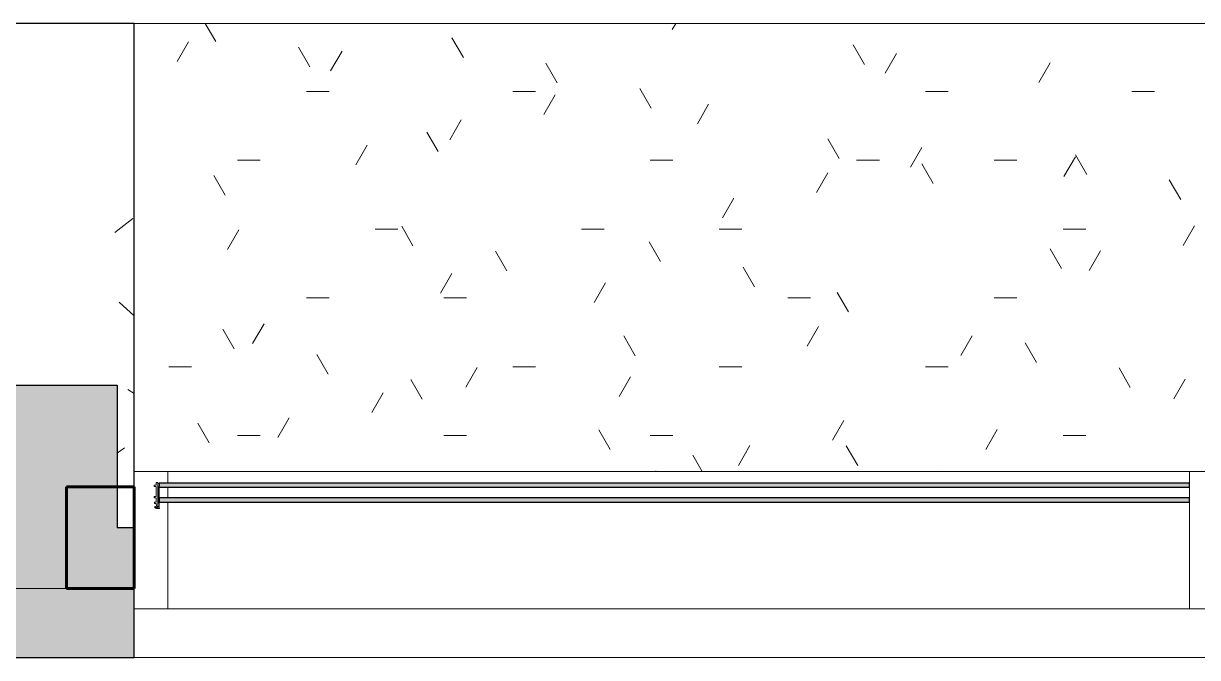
# Model space of a CAD drawing. Header units: millimetres. Extents: x 155927 to 326028, y -36033 to 97293.
# Drawn here: x 195520 to 197254, y 34246 to 35182 of the extents above; entities that cross this region are included whole.
import ezdxf

# ---------------------------------------------------------------- set-up
doc = ezdxf.new("R2010")
doc.units = ezdxf.units.MM
doc.header["$MEASUREMENT"] = 0
for name, color, linetype, lineweight in [('A-DETL-GENF', 7, 'CONTINUOUS', 9), ('A-GLAZ', 7, 'CONTINUOUS', 9), ('A-GLAZ-CURT', 7, 'CONTINUOUS', 9), ('A-GLAZ-CWMG', 7, 'CONTINUOUS', 9), ('A-WALL', 7, 'CONTINUOUS', 9), ('A-WALL-PATT', 7, 'CONTINUOUS', 9), ('I-WALL', 7, 'CONTINUOUS', 9), ('S-COLS-SYMB', 7, 'CONTINUOUS', 70)]:
    doc.layers.add(name, color=color, linetype=linetype, lineweight=lineweight)

msp = doc.modelspace()

# ---------------------------------------------------------------- hatches: boundary and pattern name
at = {"layer": 'A-GLAZ-CURT'}
h = msp.add_hatch(color=256, dxfattribs=at)
h.paths.add_polyline_path([(197242.8, 34475.1), (197242.8, 34481.1), (195720.8, 34481.1), (195720.8, 34475.1), (196301.3, 34475.1)], flags=0)
h.paths.add_polyline_path([(197242.8, 34497.1), (197242.8, 34503.1), (195720.8, 34503.1), (195720.8, 34497.1), (196301.3, 34497.1)], flags=0)
at = {"layer": 'A-WALL-PATT'}
h = msp.add_hatch(color=256, dxfattribs=at)
h.paths.add_polyline_path([(230840.8, 34347.6), (230840.8, 34647.6), (229692.8, 34647.6), (229692.8, 34347.6), (230269.8, 34347.6)], flags=0)
h.paths.add_polyline_path([(220908.8, 34347.6), (220908.8, 34647.6), (202317.8, 34647.6), (202317.8, 34347.6), (220564.5, 34347.6)], flags=0)
h.paths.add_polyline_path([(200283.7, 34347.6), (200283.7, 34647.6), (197317.8, 34647.6), (197317.8, 34437.6), (197292.8, 34437.6), (197292.8, 34347.6), (198727.6, 34347.6)], flags=0)
h.paths.add_polyline_path([(195683.8, 34347.6), (195683.8, 34437.6), (195658.8, 34437.6), (195658.8, 34647.6), (193317.8, 34647.6), (193317.8, 34347.6), (195658.8, 34347.6)], flags=0)
h.paths.add_polyline_path([(190533.8, 34347.6), (190533.8, 34647.6), (187318, 34647.6), (187318, 34347.6), (190235.5, 34347.6)], flags=0)
h.paths.add_polyline_path([(185283.8, 34347.6), (185283.8, 34647.6), (166692.8, 34647.6), (166692.8, 34347.6), (184169.7, 34347.6)], flags=0)
h.paths.add_polyline_path([(157908.8, 34347.6), (157908.8, 34647.6), (156760.8, 34647.6), (156760.8, 34347.6), (157480.1, 34347.6)], flags=0)
h = msp.add_hatch(color=256, dxfattribs=at)
h.paths.add_polyline_path([(197638.4, 34245.6), (197638.4, 34347.6), (197292.8, 34347.6), (197292.8, 34245.6)], flags=0)
h.paths.add_polyline_path([(195683.8, 34245.6), (195683.8, 34347.6), (193317.8, 34347.6), (193317.8, 34245.6), (193875, 34245.6)], flags=0)
h.paths.add_polyline_path([(190533.8, 34245.6), (190533.8, 34347.6), (189324.8, 34347.6), (189324.8, 34245.6), (190235.5, 34245.6)], flags=0)

# ---------------------------------------------------------------- linework, layer by layer
at = {"layer": 'A-DETL-GENF', "extrusion": (0, 0, -1)}
for p, q in [((195713.2, 34499.9), (195713.3, 34498.3)), ((195715.8, 34500.1), (195713.4, 34500.1)), ((195713.5, 34498.1), (195715.8, 34498.1)), ((195716.3, 34503.6), (195716.3, 34500.6)), ((195716.3, 34497.6), (195716.3, 34483.6)), ((195718.3, 34504.1), (195716.8, 34504.1)), ((195718.8, 34468.6), (195718.8, 34503.6)), ((195720.8, 34502.6), (195718.8, 34468.6)), ((195718.8, 34502.6), (195720.8, 34468.6)), ((195720.8, 34502.6), (195718.8, 34502.6)), ((195718.8, 34502.6), (195718.8, 34468.6)), ((195720.8, 34468.6), (195720.8, 34502.6)), ((195713.5, 34482.9), (195713.6, 34481.3)), ((195715.8, 34483.1), (195713.7, 34483.1)), ((195713.7, 34474.9), (195713.7, 34473.3)), ((195713.8, 34481.1), (195715.8, 34481.1)), ((195715.8, 34475.1), (195713.9, 34475.1)), ((195713.9, 34473.1), (195715.8, 34473.1)), ((195716.3, 34480.6), (195716.3, 34475.6)), ((195714.5, 34468.1), (195714.5, 34467.3)), ((195715.5, 34468.3), (195714.7, 34468.3)), ((195715.7, 34467.6), (195715.7, 34468.1)), ((195716.3, 34472.7), (195717.3, 34468)), ((195717.7, 34466.8), (195716.5, 34466.8)), ((195716.8, 34465.6), (195720.8, 34465.6)), ((195717.6, 34467.7), (195717.8, 34467.6)), ((195718.8, 34468.6), (195720.8, 34468.6)), ((195721.1, 34466.8), (195719.4, 34467.6))]:
    msp.add_line(p, q, dxfattribs=at)
for centre, radius, start, end in [((-195713.4, 34499.9), 0.2, 359, 90), ((-195713.5, 34498.3), 0.2, 270, 359), ((-195715.8, 34500.6), 0.5, 180, 270), ((-195715.8, 34497.6), 0.5, 90, 180), ((-195716.8, 34503.6), 0.5, 0, 90), ((-195718.3, 34503.6), 0.5, 90, 180), ((-195713.7, 34482.9), 0.2, 359, 90), ((-195713.8, 34481.3), 0.2, 270, 359), ((-195713.9, 34474.9), 0.2, 359, 90), ((-195713.9, 34473.3), 0.2, 270, 359), ((-195715.8, 34483.6), 0.5, 180, 270), ((-195715.8, 34480.6), 0.5, 90, 180), ((-195715.8, 34475.6), 0.5, 180, 270), ((-195715.8, 34472.6), 0.5, 90, 167.698), ((-195714.4, 34467.1), 0.2, 327.6077, 90.0001), ((-195716.8, 34468.6), 3, 270, 327.6077), ((-195714.7, 34468.1), 0.2, 0, 90), ((-195715.5, 34468.1), 0.2, 90, 180), ((-195716.5, 34467.6), 0.8, 270, 0), ((-195717.8, 34468.1), 0.5, 294.9999, 347.698), ((-195717.7, 34467.2), 0.4, 114.9999, 270), ((-195719.8, 34468.5), 1, 295, 359.9999), ((-195720.8, 34466.3), 0.65, 115, 270)]:
    msp.add_arc(centre, radius, start, end, dxfattribs=at)
at = {"layer": 'A-GLAZ', "lineweight": 30}
for p, q in [((195683.8, 35181.6), (195433.8, 35181.6)), ((195683.8, 34437.6), (195683.8, 35181.6)), ((195433.8, 34647.6), (195658.8, 34647.6)), ((195658.8, 34647.6), (195658.8, 34437.6)), ((195658.8, 34437.6), (195683.8, 34437.6))]:
    msp.add_line(p, q, dxfattribs=at)
at = {"layer": 'A-GLAZ'}
msp.add_line((197292.8, 35181.6), (195683.8, 35181.6), dxfattribs=at)
at = {"layer": 'A-GLAZ', "linetype": 'Continuous'}
for p, q in [((195804.5, 35154.8), (195789, 35181.6)), ((196483.7, 35181.6), (196478.5, 35172.5)), ((195764.1, 35154.4), (195747.3, 35125.3)), ((196170.1, 35131.2), (196153.3, 35160.2)), ((196762.4, 35121.2), (196745.7, 35150.3)), ((195943.3, 35117.6), (195926.6, 35146.6)), ((195990.9, 35140.8), (195974.1, 35111.7)), ((196810, 35137.1), (196793.2, 35108.1)), ((196308.9, 35094), (196292.1, 35123)), ((197036.8, 35123.5), (197020, 35094.5)), ((195938.2, 35081.2), (195971.7, 35081.2)), ((196243, 35081.2), (196276.5, 35081.2)), ((196447.7, 35056.8), (196430.9, 35085.8)), ((196852.6, 35081.2), (196886.1, 35081.2)), ((197157.4, 35081.2), (197190.9, 35081.2)), ((196305.6, 35076.3), (196288.9, 35047.3)), ((196532.4, 35062.7), (196515.7, 35033.7)), ((196166.8, 35039.2), (196150.1, 35010.1)), ((196132.9, 34992.4), (196116.1, 35021.4)), ((196725.2, 34982.4), (196708.5, 35011.5)), ((196028.1, 35002), (196011.3, 34972.9)), ((196847.2, 34998.3), (196830.4, 34969.3)), ((195836.6, 34979.6), (195870.1, 34979.6)), ((196446.2, 34979.6), (196479.7, 34979.6)), ((196751, 34979.6), (196784.5, 34979.6)), ((196954.2, 34979.6), (196987.7, 34979.6)), ((197074, 34984.7), (197057.2, 34955.7)), ((197090.8, 34958.9), (197074, 34987.9)), ((196708.4, 34961.1), (196691.6, 34932.1)), ((196864, 34945.2), (196847.3, 34974.3)), ((195818.1, 34928), (195801.4, 34957)), ((197229.6, 34921.7), (197212.8, 34950.7)), ((196569.6, 34923.9), (196552.8, 34894.9)), ((195655.1, 34873.1), (195681.7, 34893.5)), ((195838.5, 34876.8), (195821.7, 34847.8)), ((196039.8, 34878), (196073.3, 34878)), ((196095.7, 34853.6), (196079, 34882.6)), ((196344.6, 34878), (196378.1, 34878)), ((196547.8, 34878), (196581.3, 34878)), ((197055.8, 34878), (197089.3, 34878)), ((197249.9, 34883.1), (197233.2, 34854.1)), ((196461.3, 34830), (196444.5, 34859.1)), ((196234.5, 34816.4), (196217.7, 34845.5)), ((197053.6, 34820.1), (197036.9, 34849.1)), ((197111.1, 34845.9), (197094.4, 34816.9)), ((196600.1, 34792.8), (196583.3, 34821.9)), ((196153.2, 34812.4), (196136.5, 34783.3)), ((196380, 34798.8), (196363.3, 34769.7)), ((195661.8, 34770.4), (195683.8, 34750.2)), ((195938.2, 34776.4), (195971.7, 34776.4)), ((196141.4, 34776.4), (196174.9, 34776.4)), ((196649.4, 34776.4), (196682.9, 34776.4)), ((196738.9, 34755.7), (196722.1, 34784.7)), ((196954.2, 34776.4), (196987.7, 34776.4)), ((195875.7, 34738), (195858.9, 34709)), ((196694.8, 34734.4), (196678, 34705.3)), ((195831.8, 34701.2), (195815, 34730.2)), ((196424.1, 34691.2), (196407.3, 34720.3)), ((196921.6, 34720.7), (196904.8, 34691.7)), ((197016.4, 34681.3), (196999.7, 34710.3)), ((195970.5, 34664), (195953.8, 34693.1)), ((195735, 34674.8), (195768.5, 34674.8)), ((196190.4, 34673.6), (196173.7, 34644.6)), ((196243, 34674.8), (196276.5, 34674.8)), ((196547.8, 34674.8), (196581.3, 34674.8)), ((196852.6, 34674.8), (196886.1, 34674.8)), ((197155.2, 34644.1), (197138.5, 34673.1)), ((196109.3, 34626.8), (196092.6, 34655.9)), ((196417.2, 34660), (196400.4, 34630.9)), ((197236.3, 34656.3), (197219.6, 34627.3)), ((195674.5, 34641.1), (195683.8, 34635.2)), ((196051.6, 34636.4), (196034.9, 34607.4)), ((195912.8, 34599.2), (195896.1, 34570.2)), ((196732, 34595.6), (196715.2, 34566.5)), ((195794.6, 34562.4), (195777.8, 34591.5)), ((196386.9, 34552.5), (196370.1, 34581.5)), ((196958.7, 34582), (196942, 34552.9)), ((195836.6, 34573.2), (195870.1, 34573.2)), ((196141.4, 34573.2), (196174.9, 34573.2)), ((196446.2, 34573.2), (196479.7, 34573.2)), ((197055.8, 34573.2), (197089.3, 34573.2)), ((195658.8, 34547.2), (195669.4, 34555.3)), ((196522.9, 34520.1), (196508.9, 34544.3)), ((196593.2, 34558.4), (196576.4, 34529.3)), ((196752.5, 34528.9), (196735.7, 34557.9)), ((196454.4, 34521.2), (196453.8, 34520.1)), ((196874.9, 34520.1), (196874.5, 34520.7))]:
    msp.add_line(p, q, dxfattribs=at)
at = {"layer": 'A-GLAZ-CURT', "lineweight": 30}
for p, q in [((197242.8, 34503.1), (195720.8, 34503.1)), ((195720.8, 34503.1), (195720.8, 34497.1)), ((195720.8, 34497.1), (197242.8, 34497.1)), ((197242.8, 34497.1), (197242.8, 34503.1)), ((197242.8, 34481.1), (195720.8, 34481.1)), ((195720.8, 34481.1), (195720.8, 34475.1)), ((195720.8, 34475.1), (197242.8, 34475.1)), ((197242.8, 34475.1), (197242.8, 34481.1))]:
    msp.add_line(p, q, dxfattribs=at)
at = {"layer": 'A-GLAZ-CWMG', "lineweight": 20}
for p, q in [((195733.8, 34520.1), (195683.8, 34520.1)), ((195733.8, 34503.1), (195733.8, 34520.1)), ((195720.8, 34475.1), (195720.8, 34503.1)), ((195720.8, 34503.1), (195733.8, 34503.1)), ((195733.8, 34475.1), (195720.8, 34475.1)), ((195733.8, 34317.6), (195733.8, 34475.1)), ((195683.8, 34437.6), (195683.8, 34317.6)), ((195683.8, 34317.6), (195733.8, 34317.6))]:
    msp.add_line(p, q, dxfattribs=at)
at = {"layer": 'A-GLAZ-CWMG'}
for p, q in [((195733.8, 34520.1), (197242.8, 34520.1)), ((195733.8, 34481.1), (195733.8, 34497.1)), ((197242.8, 34317.6), (195733.8, 34317.6))]:
    msp.add_line(p, q, dxfattribs=at)
at = {"layer": 'A-GLAZ-CWMG', "lineweight": 20, "extrusion": (0, 0, -1)}
for p, q in [((197292.8, 34520.1), (197242.8, 34520.1)), ((197242.8, 34520.1), (197242.8, 34317.6)), ((197242.8, 34317.6), (197292.8, 34317.6))]:
    msp.add_line(p, q, dxfattribs=at)
at = {"layer": 'A-WALL', "lineweight": 30}
msp.add_line((195683.8, 34347.6), (195683.8, 34437.6), dxfattribs=at)
at = {"layer": 'A-WALL'}
msp.add_line((193317.8, 34347.6), (195683.8, 34347.6), dxfattribs=at)
at = {"layer": 'I-WALL'}
for p, q in [((195683.8, 34347.6), (193317.8, 34347.6)), ((197292.8, 34245.6), (195683.8, 34245.6))]:
    msp.add_line(p, q, dxfattribs=at)
at = {"layer": 'I-WALL', "lineweight": 30}
for p, q in [((195683.8, 34245.6), (195683.8, 34347.6)), ((193317.8, 34245.6), (195683.8, 34245.6))]:
    msp.add_line(p, q, dxfattribs=at)
at = {"layer": 'S-COLS-SYMB', "lineweight": 60}
for p, q in [((195583.8, 34497.6), (195683.8, 34497.6)), ((195583.8, 34347.6), (195583.8, 34497.6)), ((195683.8, 34347.6), (195683.8, 34497.6)), ((195583.8, 34347.6), (195683.8, 34347.6))]:
    msp.add_line(p, q, dxfattribs=at)

doc.saveas('drawing.dxf')
